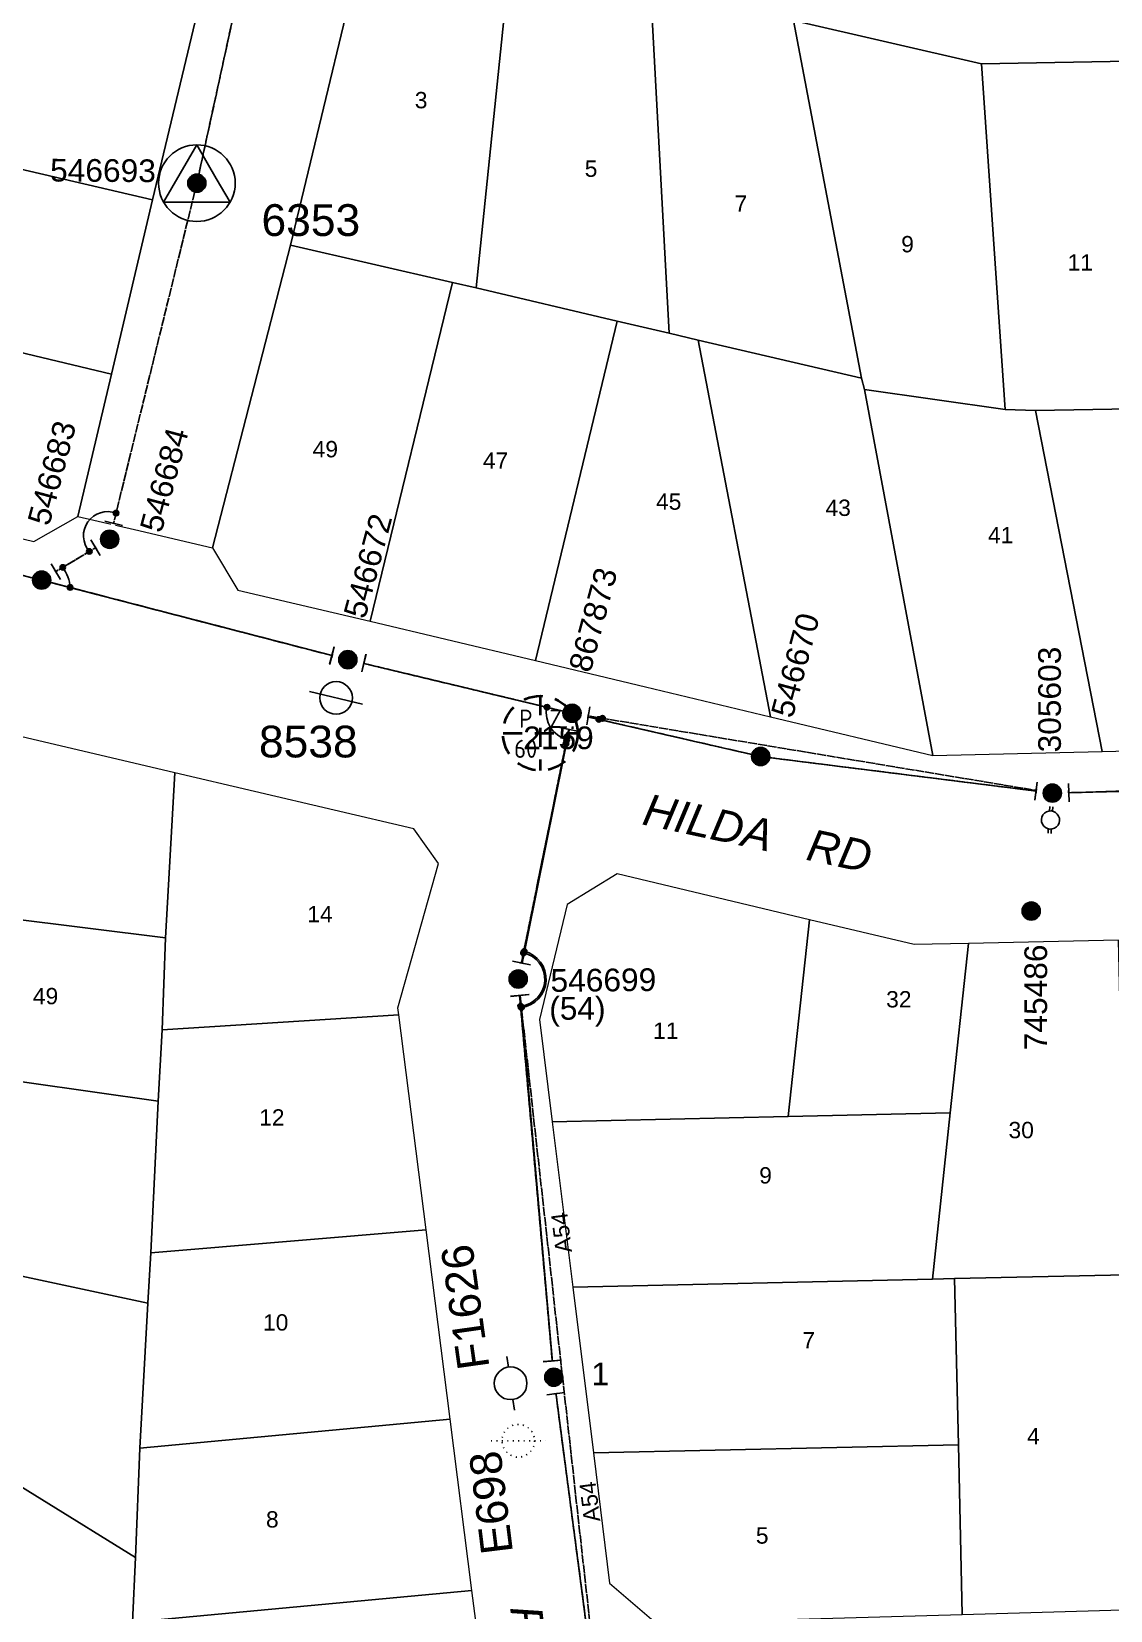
# Model space of a CAD drawing. Header units: metres. Extents: x 311460 to 313373, y 6261260 to 6263889.
# Drawn here: x 312372.5 to 312491.3, y 6262527.4 to 6262701.3 of the extents above; entities that cross this region are included whole.
import ezdxf
from ezdxf.enums import TextEntityAlignment as Align

# ---------------------------------------------------------------- set-up
doc = ezdxf.new("R2010")
doc.units = ezdxf.units.M
for name, pattern in [('Cable Exist OH', [1, 1, 0]), ('Dash', [5, 3, -2]), ('DOTX2', [0.5, 0, -0.5])]:
    doc.linetypes.add(name, pattern=pattern)
doc.layers.get('0').update_dxf_attribs({"color": 6})
doc.layers.add('Cadastre Land Parcels_SP_EXT', color=9, linetype='Continuous', lineweight=5)
doc.layers.add('Cadastre Roads_SP_EXT', color=9, linetype='Continuous', lineweight=5)
for name, color, linetype in [('Equip_LV_EXT', 7, 'Continuous'), ('Equip_SL_EXT', 7, 'Continuous'), ('Equip_SP_HV_EXT', 7, 'Continuous'), ('Equip_SP_HV_NEW', 2, 'Continuous'), ('Mains_HV_EXT', 7, 'Continuous'), ('Mains_LV_EXT', 7, 'Continuous'), ('Mains_LV_NEW', 2, 'Continuous'), ('Mains_SL_EXT', 7, 'Continuous'), ('Mains_TR_EXT', 7, 'Continuous'), ('Notes', 7, 'Continuous'), ('Notes_HV_MISC', 7, 'Continuous'), ('Notes_LV_MISC', 7, 'Continuous'), ('Notes_SP_MISC', 7, 'Continuous'), ('Notes_TR_MISC', 7, 'Continuous'), ('OH_Details_SP_MISC', 7, 'Continuous'), ('Sub_SP_TR_HV_LV_EXT', 7, 'Continuous'), ('SupportsOH_SP_HV_LV_SL_EXT', 7, 'Continuous'), ('SupportsOH_SP_TR_HV_LV_SL_EXT', 7, 'Continuous')]:
    doc.layers.add(name, color=color, linetype=linetype)
doc.layers.get('0').freeze()
doc.styles.add('HVSW_LABEL', font='arial.ttf')
doc.styles.add('IESYMBOL1', font='isocp.shx')
doc.styles.add('POLE_LABEL', font='arial.ttf')
doc.styles.add('SLCP_LABEL', font='arial.ttf', dxfattribs={"height": 3.5})
doc.styles.get("Standard").update_dxf_attribs({"font": 'arial.ttf'})

# ---------------------------------------------------------------- blocks, each defined once
blk = doc.blocks.new('SUB_POLE_EXT')
blk.add_wipeout([(0, 4.22), (0.42, 4.2), (0.83, 4.14), (1.21, 4.05), (1.62, 3.9), (1.99, 3.72), (2.35, 3.51), (2.68, 3.26), (2.99, 2.99), (3.28, 2.66), (3.52, 2.34), (3.76, 1.92), (3.9, 1.62), (4.04, 1.23), (4.18, 0.63), (4.22, 0), (4.18, -0.61), (4.06, -1.15), (3.9, -1.62), (3.58, -2.24), (3.22, -2.73), (2.97, -3.01), (2.68, -3.26), (2.36, -3.5), (2, -3.72), (1.64, -3.89), (1.25, -4.03), (0.82, -4.14), (0.42, -4.2), (0, -4.22), (-0.41, -4.2), (-0.8, -4.15), (-1.21, -4.05), (-1.62, -3.9), (-1.99, -3.73), (-2.35, -3.51), (-2.68, -3.26), (-2.96, -3.02), (-3.23, -2.72), (-3.51, -2.35), (-3.71, -2.01), (-3.91, -1.6), (-4.05, -1.21), (-4.16, -0.76), (-4.22, -0.14), (-4.21, 0.39), (-4.14, 0.83), (-4.03, 1.27), (-3.9, 1.63), (-3.71, 2.02), (-3.5, 2.37), (-3.28, 2.67), (-2.99, 2.99), (-2.68, 3.27), (-2.33, 3.52), (-1.98, 3.73), (-1.63, 3.9), (-1.2, 4.05), (-0.78, 4.15), (-0.4, 4.21)])
blk.add_line((2.16, 0.48), (2.16, 0.48, 0))
blk.add_lwpolyline([(-4.22, 0, 1), (4.22, 0, 1)], format="xyb", close=True)
blk.add_lwpolyline([(2.14, 0.52), (0, 4.22), (-3.66, -2.11), (3.66, -2.11)], close=True)
for tag, height, flags, p in [('ASSET_NUM', 3.5, 8, (2, 2)), ('STREET_CODE', 0.2, 9, (1.5, 0)), ('CONSTRUCTED_VOLTAGE', 0.2, 9, (1.5, -0.2)), ('OPERATING_VOLTAGE', 0.2, 9, (1.5, -0.6)), ('OPERATED_BY', 0.2, 9, (1.5, -0.8)), ('ORIENTATION', 0.2, 9, (1.5, -1.2)), ('OWNED_BY', 0.2, 9, (1.5, -1.4)), ('SECONDARY_VOLTAGE', 0.2, 9, (1.5, -1.6)), ('STATE', 0.2, 9, (1.5, -1.8)), ('NO_PHASES', 0.2, 9, (1.5, -0.4)), ('MAINTAINED_BY', 0.2, 9, (1.5, -1)), ('SUBSTATION_TYPE', 0.2, 9, (1.5, -2)), ('STREETNAME', 0.2, 9, (1.5, -2.8)), ('SUBURB', 0.2, 9, (1.5, -3)), ('Z', 0.2, 1, (1.5, -3.4)), ('USAGE', 0.2, 9, (1.5, -2.2)), ('LEGEND', 0.2, 9, (1.5, -2.4)), ('LOCATION', 0.2, 9, (1.5, -2.6)), ('NOTES', 0.2, 9, (1.5, -3.2))]:
    blk.add_attdef(tag, text='', height=height, dxfattribs=dict(flags=flags)).set_placement(p, align=Align.MIDDLE_LEFT)
blk = doc.blocks.new('*U140')
for p, q in [((2, 0), (1.5, 0.04)), ((1.97, -0.33), (1.47, -0.29)), ((3.93, -0.5), (4.42, -0.54)), ((3.96, -0.17), (4.45, -0.21))]:
    blk.add_line(p, q)
blk.add_lwpolyline([(1.97, -0.17, 1), (3.96, -0.33, 1)], format="xyb", close=True)
at = {"flags": 9}
for tag, p in [('ACTUAL_STATUS', (0, 0)), ('CONSTRUCTED_VOLTAGE', (0, -0.2)), ('OPERATING_VOLTAGE', (0, -0.6)), ('ORIENTATION', (0, -0.8)), ('OWNED_BY', (0, -1)), ('STATE', (0, -1.2)), ('SWITCH_TYPE', (0, -1.4)), ('NO_PHASES', (0, -0.4)), ('USAGE', (0, -1.6)), ('LEGEND', (0, -1.8)), ('NOTES', (0, -2))]:
    blk.add_attdef(tag, text='', height=0.2, dxfattribs=at).set_placement(p, align=Align.MIDDLE_LEFT)
at = {"flags": 1}
blk.add_attdef('Z', (0, 0), '', height=0.2, dxfattribs=at)
blk = doc.blocks.new('POLE_EXT')
blk.add_hatch(color=256).paths.add_polyline_path([(-1, 0, 1), (1, 0, 1)])
blk.add_lwpolyline([(-1, 0, 1), (1, 0, 1)], format="xyb", close=True)
for tag, height, flags, p in [('pNumber', 2.5, 8, (-17.84, 2.07)), ('OWNED_BY', 0.2, 9, (1.35, -0.4)), ('SPECIAL_USE', 0.2, 9, (1.35, -0.8)), ('STATE', 0.2, 9, (1.35, -1)), ('cLV', 0.2, 9, (1.35, -1.4)), ('hDepth', 0.2, 9, (1.35, -1.6)), ('hDia', 0.2, 9, (1.35, -1.8)), ('PARENT', 0.2, 9, (1.35, -0.6)), ('USAGE', 0.2, 9, (1.35, -1.2)), ('cHV', 0.2, 9, (1.35, -2)), ('cLinedev', 0.2, 9, (1.35, -3.4)), ('LBRACKET', 0.2, 9, (1.35, -2.2)), ('LExisting', 0.2, 9, (1.35, -2.4)), ('LANTNUMBER', 0.2, 9, (1.35, -2.6)), ('LOther', 0.2, 9, (1.35, -2.8)), ('LRemove', 0.2, 9, (1.35, -3)), ('LEGEND', 0.2, 9, (1.35, -3.2)), ('pExisting', 0.2, 9, (1.35, -3.8)), ('pFooting', 0.2, 9, (1.35, -4.4)), ('pNew', 0.2, 9, (1.35, -4.6)), ('pRelocate', 0.2, 9, (1.35, -5)), ('pRemove', 0.2, 9, (1.35, -5.2)), ('LOCATION', 0.2, 9, (1.35, -3.6)), ('PFNUMBER', 0.2, 9, (1.35, -4)), ('NEWPFNUMBER', 0.2, 9, (1.35, -4.2)), ('pReplace', 0.2, 9, (1.35, -5.4)), ('pStay', 0.2, 9, (1.35, -5.6)), ('pType', 0.2, 9, (1.35, -5.8)), ('cspan', 0.2, 9, (1.35, -6)), ('STREETNAME', 0.2, 9, (1.35, -6.2)), ('SUBURB', 0.2, 9, (1.35, -6.4)), ('OPERATED_BY', 0.2, 9, (1.36, -7.01)), ('NOTES', 0.2, 9, (1.35, -6.6)), ('MAINTAINED_BY', 0.2, 9, (1.36, -6.81))]:
    blk.add_attdef(tag, text='', height=height, dxfattribs=dict(flags=flags)).set_placement(p, align=Align.MIDDLE_LEFT)
at = {"style": 'POLE_LABEL'}
for tag, height, flags, p in [('ASSET_NUM', 2.5, 8, (2, 2)), ('STRUCTURE_PLANT_NUMBER', 0.2, 9, (1.35, 0.03)), ('STREET_CODE', 0.2, 9, (1.35, -0.2))]:
    blk.add_attdef(tag, text='', height=height, dxfattribs=dict(at, flags=flags)).set_placement(p, align=Align.MIDDLE_LEFT)
at = {"flags": 1}
blk.add_attdef('Z', (1.35, -7.33), '', height=0.2, dxfattribs=at)
blk = doc.blocks.new('*U158')
blk.add_line((-2.72, 4.4), (3.28, 4.4))
blk.add_circle((0.28, 4.4), 1.8)
at = {"style": 'HVSW_LABEL'}
for tag, height, flags, p in [('ASSET_NUM', 3.5, 8, (2, 2)), ('STREET_CODE', 0.2, 9, (0, -0.2))]:
    blk.add_attdef(tag, text='', height=height, dxfattribs=dict(at, flags=flags)).set_placement(p, align=Align.MIDDLE_LEFT)
at = {"flags": 1}
blk.add_attdef('Z', (0, 0), '', height=0.2, dxfattribs=at)
at = {"flags": 9}
for tag, p in [('ACTUAL_STATUS', (0, -0.4)), ('CONSTRUCTED_VOLTAGE', (0, -0.6)), ('OPERATING_VOLTAGE', (0, -1)), ('ORIENTATION', (0, -1.2)), ('OWNED_BY', (0, -1.4)), ('STATE', (0, -1.6)), ('SWITCH_TYPE', (0, -1.8)), ('NO_PHASES', (0, -0.8)), ('STREETNAME', (0, -2.6)), ('SUBURB', (0, -2.8)), ('USAGE', (0, -2)), ('LEGEND', (0, -2.2)), ('LOCATION', (0, -2.4)), ('NOTES', (0, -3))]:
    blk.add_attdef(tag, text='', height=0.2, dxfattribs=at).set_placement(p, align=Align.MIDDLE_LEFT)
blk = doc.blocks.new('SLCP_ZELL_EXT')
blk.add_wipeout([(-0.24, 7.5), (-0.71, 7.47), (-1.17, 7.41), (-1.64, 7.32), (-2.09, 7.21), (-2.54, 7.06), (-2.98, 6.89), (-3.41, 6.69), (-3.82, 6.46), (-4.22, 6.21), (-4.6, 5.93), (-4.96, 5.63), (-5.31, 5.31), (-5.63, 4.96), (-5.93, 4.6), (-6.21, 4.22), (-6.46, 3.82), (-6.69, 3.41), (-6.89, 2.98), (-7.06, 2.54), (-7.21, 2.09), (-7.32, 1.64), (-7.41, 1.17), (-7.47, 0.71), (-7.5, 0.24), (-7.5, -0.24), (-7.47, -0.71), (-7.41, -1.17), (-7.32, -1.64), (-7.21, -2.09), (-7.06, -2.54), (-6.89, -2.98), (-6.69, -3.41), (-6.46, -3.82), (-6.21, -4.22), (-5.93, -4.6), (-5.63, -4.96), (-5.31, -5.31), (-4.96, -5.63), (-4.6, -5.93), (-4.22, -6.21), (-3.82, -6.46), (-3.41, -6.69), (-2.98, -6.89), (-2.54, -7.06), (-2.09, -7.21), (-1.64, -7.32), (-1.17, -7.41), (-0.71, -7.47), (-0.24, -7.5), (0.24, -7.5), (0.71, -7.47), (1.17, -7.41), (1.64, -7.32), (2.09, -7.21), (2.54, -7.06), (2.98, -6.89), (3.41, -6.69), (3.82, -6.46), (4.22, -6.21), (4.6, -5.93), (4.96, -5.63), (5.31, -5.31), (5.63, -4.96), (5.93, -4.6), (6.21, -4.22), (6.46, -3.82), (6.69, -3.41), (6.89, -2.98), (7.06, -2.54), (7.21, -2.09), (7.32, -1.64), (7.41, -1.17), (7.47, -0.71), (7.5, -0.24), (7.5, 0.24), (7.47, 0.71), (7.41, 1.17), (7.32, 1.64), (7.21, 2.09), (7.06, 2.54), (6.89, 2.98), (6.69, 3.41), (6.46, 3.82), (6.21, 4.22), (5.93, 4.6), (5.63, 4.96), (5.31, 5.31), (4.96, 5.63), (4.6, 5.93), (4.22, 6.21), (3.82, 6.46), (3.41, 6.69), (2.98, 6.89), (2.54, 7.06), (2.09, 7.21), (1.64, 7.32), (1.17, 7.41), (0.71, 7.47), (0.24, 7.5)])
at = {"linetype": 'Dash', "lineweight": 40, "ltscale": 0.7}
for p, q in [((0, 4.11), (0, -4.11)), ((-4.11, 0), (4.11, 0))]:
    blk.add_line(p, q, dxfattribs=at)
blk.add_circle((0, 0), 4.11, dxfattribs=at)
at = {"lineweight": 40, "style": 'IESYMBOL1'}
for s, p in [('P', (-1.6, 0)), ('Z', (1.7, 0)), ('60', (-1.61, -3.31))]:
    blk.add_text(s, height=2, dxfattribs=at).set_placement(p, align=Align.BOTTOM_CENTER)
at = {"style": 'SLCP_LABEL'}
for tag, height, flags, p in [('ASSET_NUM', 2.5, 8, (2, 2)), ('STREET_CODE', 0.2, 9, (0, -0.2))]:
    blk.add_attdef(tag, text='', height=height, dxfattribs=dict(at, flags=flags)).set_placement(p, align=Align.MIDDLE_LEFT)
at = {"flags": 1}
blk.add_attdef('Z', (0, 0), '', height=0.2, dxfattribs=at)
at = {"flags": 9}
for tag, p in [('CONSTRUCTED_VOLTAGE', (0, -0.4)), ('CONTROL_TYPE', (0, -0.6)), ('OPERATING_VOLTAGE', (0, -1)), ('ORIENTATION', (0, -1.2)), ('OWNED_BY', (0, -1.4)), ('NO_PHASES', (0, -0.8)), ('USAGE', (0, -1.6)), ('LOCATION', (0, -1.8)), ('STATE', (0, -2)), ('NOTES', (0, -2.2))]:
    blk.add_attdef(tag, text='', height=0.2, dxfattribs=at).set_placement(p, align=Align.MIDDLE_LEFT)
blk = doc.blocks.new('End Shackle_NEW')
at = {"flags": 9}
for tag, p in [('OWNED_BY', (0, -1)), ('STATE', (0, -1.2)), ('USAGE', (0, -1.4)), ('NOTES', (0, -1.6)), ('MAINTAINED_BY', (0, -1.81)), ('OPERATED_BY', (0, -2.01))]:
    blk.add_attdef(tag, text='', height=0.2, dxfattribs=at).set_placement(p, align=Align.MIDDLE_LEFT)
blk.add_wipeout([(-0.25, 0), (-0.25, 1.81), (0.25, 1.82), (0.25, 0)])
blk.add_line((1, 1.81), (-1, 1.81))
at = {"flags": 1}
blk.add_attdef('Z', (0, 0), '', height=0.2, dxfattribs=at)
at = {"flags": 9}
for tag, p in [('CONNECTOR_TYPE', (0, 0)), ('CONSTRUCTED_VOLTAGE', (0, -0.2)), ('OPERATING_VOLTAGE', (0, -0.6)), ('ORIENTATION', (0, -0.8)), ('NO_PHASES', (0, -0.4))]:
    blk.add_attdef(tag, text='', height=0.2, dxfattribs=at).set_placement(p, align=Align.MIDDLE_LEFT)
blk = doc.blocks.new('*U154')
for p, q in [((-3, 4.8), (-1.8, 4.8)), ((1.8, 4.8), (3, 4.8))]:
    blk.add_line(p, q)
blk.add_circle((0, 4.8), 1.8)
for tag, height, flags, p in [('ASSET_NUM', 3.5, 8, (2, 2)), ('STREET_CODE', 0.2, 9, (1.5, 0)), ('ACTUAL_STATUS', 0.2, 9, (1.5, -0.2)), ('CONSTRUCTED_VOLTAGE', 0.2, 9, (1.5, -0.4)), ('OPERATING_VOLTAGE', 0.2, 9, (1.5, -0.8)), ('ORIENTATION', 0.2, 9, (1.5, -1)), ('OWNED_BY', 0.2, 9, (1.5, -1.2)), ('STATE', 0.2, 9, (1.5, -1.4)), ('SWITCH_TYPE', 0.2, 9, (1.5, -1.6)), ('NO_PHASES', 0.2, 9, (1.5, -0.6)), ('USAGE', 0.2, 9, (1.5, -1.8)), ('SUBURB', 0.2, 9, (1.5, -2.2)), ('STREETNAME', 0.2, 9, (1.5, -2.4)), ('OPERATED_BY', 0.2, 9, (1.5, -3.2)), ('LEGEND', 0.2, 9, (1.5, -2)), ('LOCATION', 0.2, 9, (1.5, -2.6)), ('NOTES', 0.2, 9, (1.5, -2.8)), ('MAINTAINED_BY', 0.2, 9, (1.5, -3)), ('LABEL_ALIGNMENT', 0.2, 9, (1.5, -3.4)), ('Z', 0.2, 1, (1.5, -3.6))]:
    blk.add_attdef(tag, text='', height=height, dxfattribs=dict(flags=flags)).set_placement(p, align=Align.MIDDLE_LEFT)
blk = doc.blocks.new('BOND POINT')
blk.add_hatch(color=256).paths.add_polyline_path([(-1, 0, 1), (1, 0, 1)])
blk.add_lwpolyline([(-1, 0, 1), (1, 0, 1)], format="xyb", close=True)

msp = doc.modelspace()

# ---------------------------------------------------------------- linework, layer by layer
at = {"layer": 'Cadastre Land Parcels_SP_EXT', "linetype": 'Continuous'}
for points in [[(312440.68, 6262706.24), (312425.27, 6262709.83), (312421.48, 6262673.08), (312437.02, 6262669.43), (312442.75, 6262668.1), (312440.68, 6262706.24)], [(312456.45, 6262702.56), (312440.68, 6262706.24), (312442.75, 6262668.1), (312445.92, 6262667.34), (312463.94, 6262663.16), (312456.45, 6262702.56)], [(312477.14, 6262697.77), (312456.45, 6262702.56), (312463.94, 6262663.16), (312464.24, 6262661.89), (312479.75, 6262659.69), (312477.14, 6262697.77)], [(312495.35, 6262698.11), (312477.14, 6262697.77), (312479.75, 6262659.69), (312483.09, 6262659.59), (312497.83, 6262659.82), (312495.35, 6262698.11)], [(312418.86, 6262673.68), (312401.03, 6262677.8), (312392.45, 6262644.46), (312395.23, 6262639.79), (312409.79, 6262636.37), (312418.86, 6262673.68)], [(312428, 6262632.02), (312437.02, 6262669.43), (312421.48, 6262673.08), (312418.86, 6262673.68), (312409.79, 6262636.37), (312418.14, 6262634.38), (312428, 6262632.02)], [(312372.75, 6262645.13), (312377.62, 6262647.91), (312381.33, 6262663.6), (312347.06, 6262671.78), (312342.43, 6262652.43), (312362.35, 6262647.63), (312372.75, 6262645.13)], [(312453.92, 6262625.83), (312445.92, 6262667.34), (312442.75, 6262668.1), (312437.02, 6262669.43), (312428, 6262632.02), (312440.12, 6262629.13), (312453.92, 6262625.83)], [(312463.94, 6262663.16), (312445.92, 6262667.34), (312453.92, 6262625.83), (312471.79, 6262621.57), (312464.24, 6262661.89), (312463.94, 6262663.16)], [(312479.75, 6262659.69), (312464.24, 6262661.89), (312471.79, 6262621.57), (312490.44, 6262622.01), (312483.09, 6262659.59), (312479.75, 6262659.69)], [(312497.83, 6262659.82), (312483.09, 6262659.59), (312490.44, 6262622.01), (312511.74, 6262622.5), (312504.34, 6262659.9), (312497.83, 6262659.82)], [(312371.28, 6262623.66), (312358.86, 6262626.58), (312354.69, 6262623.8), (312352.41, 6262605.81), (312387.26, 6262601.47), (312388.28, 6262619.66), (312371.28, 6262623.66)], [(312414.62, 6262613.47), (312388.28, 6262619.66), (312387.26, 6262601.47), (312386.88, 6262591.34), (312412.95, 6262593), (312412.85, 6262593.77), (312417.32, 6262609.66), (312414.62, 6262613.47)], [(312458.21, 6262603.47), (312437.02, 6262608.54), (312431.49, 6262605.15), (312428.47, 6262592.47), (312429.86, 6262581.21), (312455.85, 6262581.79), (312458.21, 6262603.47)], [(312387.26, 6262601.47), (312352.41, 6262605.81), (312350.24, 6262588.63), (312386.44, 6262583.49), (312386.88, 6262591.34), (312387.26, 6262601.47)], [(312475.73, 6262600.85), (312469.73, 6262600.72), (312458.21, 6262603.47), (312455.85, 6262581.79), (312473.71, 6262582.19), (312475.73, 6262600.85)], [(312493.08, 6262564.33), (312492.25, 6262601.2), (312475.73, 6262600.85), (312473.71, 6262582.19), (312471.76, 6262563.86), (312474.18, 6262563.92), (312493.08, 6262564.33)], [(312415.97, 6262569.3), (312412.95, 6262593), (312386.88, 6262591.34), (312386.44, 6262583.49), (312385.66, 6262566.76), (312415.97, 6262569.3)], [(312386.44, 6262583.49), (312350.24, 6262588.63), (312348.68, 6262576.14), (312348.55, 6262575.1), (312348.49, 6262574.06), (312348.51, 6262573.02), (312348.6, 6262571.97), (312348.76, 6262570.94), (312349, 6262569.93), (312349.3, 6262568.93), (312385.3, 6262561.22), (312385.66, 6262566.76), (312386.44, 6262583.49)], [(312471.76, 6262563.86), (312473.71, 6262582.19), (312455.85, 6262581.79), (312429.86, 6262581.21), (312432.12, 6262562.96), (312471.76, 6262563.86)], [(312385.3, 6262561.22), (312349.3, 6262568.93), (312349.72, 6262567.87), (312350.21, 6262566.85), (312350.78, 6262565.87), (312351.42, 6262564.94), (312351.96, 6262563.99), (312352.43, 6262563), (312352.83, 6262561.98), (312353.16, 6262560.94), (312353.4, 6262559.87), (312353.57, 6262558.79), (312353.66, 6262557.7), (312353.68, 6262556.61), (312353.61, 6262555.51), (312353.46, 6262554.43), (312353.24, 6262553.36), (312352.97, 6262552.35), (312383.96, 6262533.2), (312384.44, 6262545.24), (312385.3, 6262561.22)], [(312418.62, 6262548.42), (312415.97, 6262569.3), (312385.66, 6262566.76), (312385.3, 6262561.22), (312384.44, 6262545.24), (312418.62, 6262548.42)], [(312474.18, 6262563.92), (312471.76, 6262563.86), (312432.12, 6262562.96), (312434.39, 6262544.72), (312474.6, 6262545.62), (312474.18, 6262563.92)], [(312493.92, 6262527.46), (312493.08, 6262564.33), (312474.18, 6262563.92), (312474.6, 6262545.62), (312475.02, 6262526.92), (312493.92, 6262527.46)], [(312383.61, 6262526.07), (312383.96, 6262533.2), (312352.97, 6262552.35), (312352.58, 6262551.31), (312352.15, 6262550.35), (312351.65, 6262549.41), (312351.09, 6262548.52), (312350.47, 6262547.66), (312349.79, 6262546.85), (312349.05, 6262546.09), (312348.27, 6262545.38), (312347.43, 6262544.73), (312346.55, 6262544.14), (312345.64, 6262543.62), (312344.69, 6262543.15), (312382.63, 6262505.95), (312383.61, 6262526.07)], [(312421.01, 6262529.55), (312418.62, 6262548.42), (312384.44, 6262545.24), (312383.96, 6262533.2), (312383.61, 6262526.07), (312421.01, 6262529.55)], [(312474.6, 6262545.62), (312434.39, 6262544.72), (312436.17, 6262530.36), (312441.3, 6262525.95), (312475.02, 6262526.92), (312474.6, 6262545.62)], [(312382.63, 6262505.95), (312423.23, 6262512.4), (312421.01, 6262529.55), (312383.61, 6262526.07), (312382.63, 6262505.95)]]:
    msp.add_lwpolyline(points, close=True, dxfattribs=at)
at = {"layer": 'Cadastre Roads_SP_EXT', "linetype": 'Continuous'}
msp.add_lwpolyline([(312456.45, 6262702.56), (312477.14, 6262697.77), (312495.35, 6262698.11), (312513.95, 6262698.48), (312524.67, 6262698.68), (312523.95, 6262706.32)], dxfattribs=at)
at = {"layer": 'Mains_HV_EXT', "linetype": 'Cable Exist OH'}
msp.add_lwpolyline([(312373.62, 6262640.89), (312308.56, 6262656.57)], dxfattribs=at)
at = {"layer": 'Mains_HV_EXT', "color": 7, "linetype": 'Cable Exist OH'}
for points in [[(312407.35, 6262632.12), (312373.62, 6262640.89)], [(312436.37, 6262504.81), (312430.03, 6262553.05)]]:
    msp.add_lwpolyline(points, dxfattribs=at)
at = {"layer": 'Mains_LV_EXT', "color": 7, "linetype": 'Cable Exist OH'}
for points in [[(312373.62, 6262640.89), (312346.03, 6262647.52)], [(312381.11, 6262645.39), (312373.62, 6262640.89)], [(312373.62, 6262640.89), (312407.35, 6262632.12)], [(312452.82, 6262621.45), (312484.95, 6262617.42)], [(312484.95, 6262617.42), (312526.61, 6262618.44)], [(312426.11, 6262596.93), (312430.03, 6262553.05)], [(312430.03, 6262553.05), (312436.37, 6262504.81)]]:
    msp.add_lwpolyline(points, dxfattribs=at)
at = {"layer": 'Mains_LV_EXT', "linetype": 'Continuous'}
for points in [[(312378.87, 6262644.05, -0.775645), (312381.82, 6262648.27)], [(312375.95, 6262642.29, -0.135991), (312376.76, 6262640.08)], [(312431.53, 6262623.66, 0.684597), (312434.99, 6262625.54)], [(312426.69, 6262599.8, -0.857658), (312426.38, 6262593.96)]]:
    msp.add_lwpolyline(points, format="xyb", dxfattribs=at)
at = {"layer": 'Mains_SL_EXT', "linetype": 'Cable Exist OH'}
for points in [[(312308.56, 6262656.57), (312341.49, 6262648.64), (312373.62, 6262640.89)], [(312373.62, 6262640.89), (312381.11, 6262645.39)], [(312484.95, 6262617.42), (312526.61, 6262618.44), (312554.54, 6262619.38)], [(312426.11, 6262596.93), (312430.03, 6262553.05), (312436.37, 6262504.81)]]:
    msp.add_lwpolyline(points, dxfattribs=at)
at = {"layer": 'Mains_TR_EXT', "linetype": 'Continuous'}
for points in [[(312431.39, 6262622.88, 0.553874), (312435.45, 6262625.64)], [(312426.44, 6262593.77, 0.827475), (312426.78, 6262599.99)]]:
    msp.add_lwpolyline(points, format="xyb", dxfattribs=at)
at = {"layer": 'Mains_TR_EXT', "color": 7, "linetype": 'Cable Exist OH'}
msp.add_lwpolyline([(312426.11, 6262596.93), (312436.37, 6262504.81), (312443.17, 6262446.62)], dxfattribs=at)
at = {"layer": 'Notes_SP_MISC', "linetype": 'DOTX2', "flags": 128}
msp.add_lwpolyline([(312423.12, 6262546.05), (312429.12, 6262546.05)], dxfattribs=at)
at = {"layer": 'Notes_SP_MISC', "linetype": 'DOTX2'}
msp.add_circle((312426.12, 6262546.05), 1.8, dxfattribs=at)

# ---------------------------------------------------------------- block references
at = {"layer": 'Equip_LV_EXT', "rotation": 270.8303154935074}
msp.add_blockref('*U140', (312484.95, 6262617.42), dxfattribs=at)
at = {"layer": 'Equip_SP_HV_EXT'}
ref = msp.add_blockref('*U158', (312407.35, 6262632.12), dxfattribs=dict(at, rotation=166.5541515776125))
ref.add_attrib('ASSET_NUM', '8538', dxfattribs={"layer": '0', "height": 3.5, "style": 'HVSW_LABEL'}).set_placement((312397.55, 6262623.1), align=Align.MIDDLE_LEFT)
at = {"layer": 'Equip_SP_HV_NEW', "linetype": 'Continuous'}
ref = msp.add_blockref('*U154', (312430.03, 6262553.05), dxfattribs=dict(at, rotation=98.00377105719981))
ref.add_attrib('ASSET_NUM', 'F1626', dxfattribs={"layer": '0', "height": 3.5, "rotation": 98.0038}).set_placement((312421.23, 6262553.91), align=Align.MIDDLE_LEFT)
at = {"layer": 'Notes_TR_MISC', "color": 7, "linetype": 'Continuous', "xscale": 0.3, "yscale": 0.3, "zscale": 0.3}
for p in [(312426.78, 6262599.99), (312426.46, 6262593.77)]:
    msp.add_blockref('BOND POINT', p, dxfattribs=at).dxf.unprotected_set("ltscale", 0)
at = {"layer": 'Sub_SP_TR_HV_LV_EXT'}
ref = msp.add_blockref('SUB_POLE_EXT', (312390.72, 6262684.63), dxfattribs=at)
ref.add_attrib('ASSET_NUM', '6353', dxfattribs={"layer": '0', "height": 3.5}).set_placement((312408.71, 6262677.76), align=Align.BOTTOM_RIGHT)
at = {"layer": 'SupportsOH_SP_TR_HV_LV_SL_EXT'}
ref = msp.add_blockref('POLE_EXT', (312452.82, 6262621.45), dxfattribs=dict(at, rotation=0.04771901541913335))
ref.add_attrib('ASSET_NUM', '546670', dxfattribs={"layer": '0', "height": 2.5, "rotation": 75, "style": 'POLE_LABEL'}).set_placement((312458.56, 6262631), align=Align.BOTTOM_CENTER)
ref = msp.add_blockref('POLE_EXT', (312482.62, 6262604.42), dxfattribs=at)
ref.add_attrib('ASSET_NUM', '745486', dxfattribs={"layer": '0', "height": 2.5, "rotation": 90, "style": 'POLE_LABEL'}).set_placement((312481.87, 6262594.91), align=Align.TOP_CENTER)

# ---------------------------------------------------------------- texts
at = {"layer": 'Cadastre Land Parcels_SP_EXT'}
for s, p in [('3', (312414.72, 6262692.88)), ('5', (312433.44, 6262685.33)), ('7', (312449.95, 6262681.48)), ('9', (312468.3, 6262677.01)), ('11', (312486.63, 6262675)), ('49', (312403.47, 6262654.42)), ('47', (312422.22, 6262653.16)), ('45', (312441.29, 6262648.64)), ('43', (312459.96, 6262647.96)), ('41', (312477.86, 6262644.95)), ('14', (312402.88, 6262603.19)), ('49', (312372.65, 6262594.15)), ('32', (312466.64, 6262593.8)), ('11', (312440.97, 6262590.34)), ('12', (312397.58, 6262580.78)), ('30', (312480.12, 6262579.39)), ('9', (312452.66, 6262574.4)), ('10', (312398, 6262558.19)), ('7', (312457.41, 6262556.22)), ('4', (312482.16, 6262545.65)), ('8', (312398.33, 6262536.49)), ('5', (312452.29, 6262534.71))]:
    msp.add_text(s, height=1.8, dxfattribs=at).set_placement(p)
at = {"layer": 'Notes', "color": 2, "char_height": 3.5, "attachment_point": 1}
for s, insert, rotation in [('{\\fArial|b0|i1|c0|p34;HILDA   RD}', (312440.39, 6262617.41), 347.8283), ('{\\fArial|b0|i1|c0|p34;FLINDERS   AVE}', (312428.69, 6262528.08), 276.8283)]:
    msp.add_mtext_dynamic_manual_height_columns(s, width=48.1221, gutter_width=4, heights=[0], dxfattribs=dict(at, insert=insert, rotation=rotation))
at = {"layer": 'Notes', "linetype": 'Continuous', "insert": (312429.53, 6262594.95), "char_height": 2.5, "attachment_point": 1}
msp.add_mtext_dynamic_manual_height_columns('(54)', width=5.5753, gutter_width=4, heights=[0], dxfattribs=at)
at = {"layer": 'Notes_HV_MISC'}
for p in [(312432.04, 6262566.87), (312435.16, 6262537.21)]:
    msp.add_text('A54', height=1.8, rotation=97, dxfattribs=at).set_placement(p)
at = {"layer": 'Notes_SP_MISC', "color": 2, "linetype": 'Continuous', "insert": (312422.07, 6262533.34), "char_height": 3.5, "attachment_point": 1, "rotation": 97}
msp.add_mtext_dynamic_manual_height_columns('E698', width=12.2096, gutter_width=4, heights=[0], dxfattribs=at)

# ---------------------------------------------------------------- next in the draw order: linework, layer by layer
at = {"layer": 'Cadastre Land Parcels_SP_EXT', "linetype": 'Continuous'}
for points in [[(312425.27, 6262709.83), (312412.85, 6262712.73), (312408.82, 6262710.14), (312401.03, 6262677.8), (312418.86, 6262673.68), (312421.48, 6262673.08), (312425.27, 6262709.83)], [(312390.52, 6262702.43), (312356.16, 6262710.06), (312351.61, 6262690.76), (312385.84, 6262682.81), (312390.52, 6262702.43)], [(312385.84, 6262682.81), (312351.61, 6262690.76), (312347.06, 6262671.78), (312381.33, 6262663.6), (312385.84, 6262682.81)]]:
    msp.add_lwpolyline(points, close=True, dxfattribs=at)
at = {"layer": 'Cadastre Roads_SP_EXT', "linetype": 'Continuous'}
msp.add_lwpolyline([(312390.52, 6262702.43), (312385.84, 6262682.81), (312381.33, 6262663.6), (312377.62, 6262647.91), (312383.84, 6262646.47), (312392.45, 6262644.46), (312401.03, 6262677.8), (312408.82, 6262710.14)], dxfattribs=at)
at = {"layer": 'Mains_HV_EXT', "linetype": 'Cable Exist OH'}
msp.add_lwpolyline([(312373.62, 6262640.89), (312381.11, 6262645.39), (312390.72, 6262684.63)], dxfattribs=at)
at = {"layer": 'Mains_LV_EXT', "linetype": 'Cable Exist OH'}
msp.add_lwpolyline([(312395.91, 6262708.46), (312390.72, 6262684.63)], dxfattribs=at)
at = {"layer": 'Mains_LV_EXT', "color": 7, "linetype": 'Cable Exist OH'}
msp.add_lwpolyline([(312381.11, 6262645.39), (312390.72, 6262684.63)], dxfattribs=at)
at = {"layer": 'Mains_SL_EXT', "linetype": 'Cable Exist OH'}
msp.add_lwpolyline([(312381.11, 6262645.39), (312390.72, 6262684.63), (312395.91, 6262708.46)], dxfattribs=at)

# ---------------------------------------------------------------- next in the draw order: block references
at = {"layer": 'Equip_SL_EXT'}
ref = msp.add_blockref('SLCP_ZELL_EXT', (312428.55, 6262624.01), dxfattribs=at)
ref.add_attrib('ASSET_NUM', '2159', dxfattribs={"layer": '0', "height": 2.5, "style": 'SLCP_LABEL'}).set_placement((312430.55, 6262624.76), align=Align.TOP_CENTER)
at = {"layer": 'SupportsOH_SP_TR_HV_LV_SL_EXT'}
ref = msp.add_blockref('POLE_EXT', (312390.72, 6262684.63), dxfattribs=at)
ref.add_attrib('ASSET_NUM', '546693', dxfattribs={"layer": '0', "height": 2.5, "rotation": 359.6266, "style": 'POLE_LABEL'}).set_placement((312386.19, 6262683.99), align=Align.BOTTOM_RIGHT)

# ---------------------------------------------------------------- next in the draw order: linework, layer by layer
at = {"layer": 'Mains_HV_EXT', "color": 7, "linetype": 'Cable Exist OH'}
for points in [[(312432.04, 6262626.22), (312407.35, 6262632.12)], [(312430.03, 6262553.05), (312426.11, 6262596.93), (312432.04, 6262626.22)], [(312554.54, 6262619.38), (312526.61, 6262618.44), (312484.95, 6262617.42), (312452.82, 6262621.45), (312432.04, 6262626.22)]]:
    msp.add_lwpolyline(points, dxfattribs=at)
at = {"layer": 'Mains_LV_EXT', "color": 7, "linetype": 'Cable Exist OH'}
for points in [[(312407.35, 6262632.12), (312432.04, 6262626.22)], [(312432.04, 6262626.22), (312426.11, 6262596.93)], [(312432.04, 6262626.22), (312452.82, 6262621.45)]]:
    msp.add_lwpolyline(points, dxfattribs=at)
at = {"layer": 'Mains_SL_EXT', "linetype": 'Cable Exist OH'}
for points in [[(312373.62, 6262640.89), (312407.35, 6262632.12), (312432.04, 6262626.22)], [(312432.04, 6262626.22), (312426.11, 6262596.93)], [(312432.04, 6262626.22), (312452.82, 6262621.45), (312484.95, 6262617.42)]]:
    msp.add_lwpolyline(points, dxfattribs=at)
at = {"layer": 'Mains_TR_EXT', "color": 7, "linetype": 'Cable Exist OH'}
for points in [[(313023.51, 6262629.85), (312966.61, 6262628.46), (312888.82, 6262626.93), (312821.89, 6262625.28), (312746.29, 6262623.53), (312677.21, 6262622.11), (312554.54, 6262619.38), (312484.95, 6262617.42), (312432.04, 6262626.22)], [(312432.04, 6262626.22), (312426.11, 6262596.93)]]:
    msp.add_lwpolyline(points, dxfattribs=at)
at = {"layer": 'Notes_HV_MISC', "color": 7, "linetype": 'Continuous'}
msp.add_arc((312432.37, 6262626.35), 3.18, 170.6215, 253.6062, dxfattribs=at).dxf.unprotected_set("ltscale", 0)
at = {"layer": 'OH_Details_SP_MISC', "color": 7, "linetype": 'Continuous', "flags": 128}
for points in [[(312432.1, 6262626.2), (312407.3, 6262632.13), (312373.62, 6262640.89)], [(312443.17, 6262446.62), (312439.37, 6262475.34), (312436.37, 6262504.81), (312430.03, 6262553.05), (312426.2, 6262596.85), (312432.1, 6262626.2)], [(312432.1, 6262626.2), (312452.82, 6262621.45), (312484.95, 6262617.42), (312526.61, 6262618.44)]]:
    msp.add_lwpolyline(points, dxfattribs=at)

# ---------------------------------------------------------------- next in the draw order: block references
at = {"layer": 'Notes_HV_MISC', "color": 7, "linetype": 'Continuous', "xscale": 0.3, "yscale": 0.3, "zscale": 0.3}
for p in [(312429.29, 6262626.88), (312431.45, 6262623.29)]:
    msp.add_blockref('BOND POINT', p, dxfattribs=at).dxf.unprotected_set("ltscale", 0)
at = {"layer": 'Notes_LV_MISC', "color": 7, "linetype": 'Continuous', "rotation": 121.0019609804927}
msp.add_blockref('End Shackle_NEW', (312381.11, 6262645.39), dxfattribs=at).dxf.unprotected_set("ltscale", 0)
at = {"layer": 'Notes_TR_MISC', "color": 7, "linetype": 'Continuous', "xscale": 0.3, "yscale": 0.3, "zscale": 0.3}
for p in [(312435.4, 6262625.66), (312431.39, 6262622.88)]:
    msp.add_blockref('BOND POINT', p, dxfattribs=at).dxf.unprotected_set("ltscale", 0)

# ---------------------------------------------------------------- next in the draw order: block references
at = {"layer": 'Mains_LV_NEW', "color": 7, "linetype": 'Continuous', "rotation": 82.85009620758315}
msp.add_blockref('End Shackle_NEW', (312484.95, 6262617.42), dxfattribs=at).dxf.unprotected_set("ltscale", 0)
at = {"layer": 'Notes_HV_MISC', "color": 7, "linetype": 'Continuous'}
for p, rotation in [((312407.35, 6262632.19), 256.5542271011942), ((312432.04, 6262626.22), 168.5512628737255), ((312430.03, 6262553.05), 5.100885281805467)]:
    msp.add_blockref('End Shackle_NEW', p, dxfattribs=dict(at, rotation=rotation)).dxf.unprotected_set("ltscale", 0)
at = {"layer": 'Notes_LV_MISC', "color": 7, "linetype": 'Continuous'}
for p, rotation in [((312381.11, 6262645.39), 346.2378811127256), ((312373.62, 6262640.89), 301.0018775845923)]:
    msp.add_blockref('End Shackle_NEW', p, dxfattribs=dict(at, rotation=rotation)).dxf.unprotected_set("ltscale", 0)
at = {"layer": 'Notes_LV_MISC', "color": 7, "linetype": 'Continuous', "xscale": 0.3, "yscale": 0.3, "zscale": 0.3}
msp.add_blockref('BOND POINT', (312378.87, 6262644.05), dxfattribs=at).dxf.unprotected_set("ltscale", 0)
at = {"layer": 'Notes_TR_MISC', "color": 7, "linetype": 'Continuous', "rotation": 186.3508185718459}
msp.add_blockref('End Shackle_NEW', (312426.11, 6262596.93), dxfattribs=at).dxf.unprotected_set("ltscale", 0)

# ---------------------------------------------------------------- next in the draw order: linework, layer by layer
at = {"layer": 'Notes_HV_MISC', "linetype": 'Continuous', "flags": 128}
for points in [[(312409.35, 6262632.68), (312408.88, 6262630.8)], [(312430.86, 6262554.95), (312428.87, 6262554.77)]]:
    msp.add_lwpolyline(points, dxfattribs=at)
at = {"layer": 'Notes_LV_MISC', "linetype": 'Continuous', "flags": 128}
for points in [[(312380.57, 6262647.39), (312382.51, 6262646.92)], [(312380.07, 6262643.6), (312379.04, 6262645.31)], [(312375.69, 6262640.97), (312374.66, 6262642.68)], [(312483.27, 6262618.64), (312483.02, 6262616.66)]]:
    msp.add_lwpolyline(points, dxfattribs=at)

# ---------------------------------------------------------------- next in the draw order: block references
at = {"layer": 'Mains_LV_NEW', "color": 7, "linetype": 'Continuous', "rotation": 271.4047332391556}
msp.add_blockref('End Shackle_NEW', (312484.95, 6262617.42), dxfattribs=at).dxf.unprotected_set("ltscale", 0)
at = {"layer": 'Notes_HV_MISC', "color": 7, "linetype": 'Continuous'}
for p, rotation in [((312407.35, 6262632.12), 75.42762963363374), ((312430.03, 6262553.05), 187.4825768635654)]:
    msp.add_blockref('End Shackle_NEW', p, dxfattribs=dict(at, rotation=rotation)).dxf.unprotected_set("ltscale", 0)
at = {"layer": 'Notes_LV_MISC', "color": 7, "linetype": 'Continuous', "xscale": 0.3, "yscale": 0.3, "zscale": 0.3}
for p in [(312381.82, 6262648.27), (312375.95, 6262642.29), (312376.76, 6262640.08)]:
    msp.add_blockref('BOND POINT', p, dxfattribs=at).dxf.unprotected_set("ltscale", 0)
at = {"layer": 'Notes_TR_MISC', "color": 7, "linetype": 'Continuous'}
for p, rotation in [((312432.04, 6262626.22), 168.5512311279542), ((312426.11, 6262596.93), 348.5513621291137)]:
    msp.add_blockref('End Shackle_NEW', p, dxfattribs=dict(at, rotation=rotation)).dxf.unprotected_set("ltscale", 0)
at = {"layer": 'SupportsOH_SP_TR_HV_LV_SL_EXT'}
ref = msp.add_blockref('POLE_EXT', (312373.62, 6262640.89), dxfattribs=at)
ref.add_attrib('ASSET_NUM', '546683', dxfattribs={"layer": '0', "height": 2.5, "rotation": 75, "style": 'POLE_LABEL'}).set_placement((312378.18, 6262657.81), align=Align.BOTTOM_RIGHT)
ref = msp.add_blockref('POLE_EXT', (312381.11, 6262645.39), dxfattribs=at)
ref.add_attrib('ASSET_NUM', '546684', dxfattribs={"layer": '0', "height": 2.5, "rotation": 75, "style": 'POLE_LABEL'}).set_placement((312390.55, 6262657.04), align=Align.BOTTOM_RIGHT)

# ---------------------------------------------------------------- next in the draw order: linework, layer by layer
at = {"layer": 'Notes_HV_MISC', "linetype": 'Continuous', "flags": 128}
for points in [[(312405.85, 6262633.55), (312405.34, 6262631.61)], [(312431.26, 6262551.38), (312429.27, 6262551.12)]]:
    msp.add_lwpolyline(points, dxfattribs=at)
at = {"layer": 'Notes_LV_MISC', "linetype": 'Continuous', "flags": 128}
msp.add_lwpolyline([(312486.74, 6262618.47), (312486.79, 6262616.47)], dxfattribs=at)

# ---------------------------------------------------------------- next in the draw order: block references
at = {"layer": 'Notes_LV_MISC', "color": 7, "linetype": 'Continuous', "rotation": 185.1008047547006}
msp.add_blockref('End Shackle_NEW', (312426.11, 6262596.93), dxfattribs=at).dxf.unprotected_set("ltscale", 0)
at = {"layer": 'Notes_TR_MISC', "color": 7, "linetype": 'Continuous', "rotation": 260.5575974581855}
msp.add_blockref('End Shackle_NEW', (312432.04, 6262626.22), dxfattribs=at).dxf.unprotected_set("ltscale", 0)
at = {"layer": 'SupportsOH_SP_HV_LV_SL_EXT'}
ref = msp.add_blockref('POLE_EXT', (312430.03, 6262553.05), dxfattribs=at)
ref.add_attrib('PNUMBER', '1', (312434.18, 6262552.17), dxfattribs={"height": 2.5})
at = {"layer": 'SupportsOH_SP_TR_HV_LV_SL_EXT'}
ref = msp.add_blockref('POLE_EXT', (312407.35, 6262632.12), dxfattribs=at)
ref.add_attrib('ASSET_NUM', '546672', dxfattribs={"layer": '0', "height": 2.5, "rotation": 75, "style": 'POLE_LABEL'}).set_placement((312411.48, 6262641.94), align=Align.BOTTOM_CENTER)
ref = msp.add_blockref('POLE_EXT', (312484.95, 6262617.42), dxfattribs=at)
ref.add_attrib('ASSET_NUM', '305603', dxfattribs={"layer": '0', "height": 2.5, "rotation": 90, "style": 'POLE_LABEL'}).set_placement((312484.64, 6262621.9), align=Align.MIDDLE_LEFT)

# ---------------------------------------------------------------- next in the draw order: linework, layer by layer
at = {"layer": 'Notes_LV_MISC', "linetype": 'Continuous', "flags": 128}
msp.add_lwpolyline([(312425.28, 6262595.04), (312427.27, 6262595.21)], dxfattribs=at)

# ---------------------------------------------------------------- next in the draw order: block references
at = {"layer": 'Notes_LV_MISC', "color": 7, "linetype": 'Continuous'}
for p, rotation in [((312432.04, 6262626.22), 168.5513621291137), ((312426.11, 6262596.93), 348.5514418231801)]:
    msp.add_blockref('End Shackle_NEW', p, dxfattribs=dict(at, rotation=rotation)).dxf.unprotected_set("ltscale", 0)
at = {"layer": 'Notes_LV_MISC', "color": 7, "linetype": 'Continuous', "xscale": 0.3, "yscale": 0.3, "zscale": 0.3}
for p in [(312434.99, 6262625.54), (312426.38, 6262593.96)]:
    msp.add_blockref('BOND POINT', p, dxfattribs=at).dxf.unprotected_set("ltscale", 0)

# ---------------------------------------------------------------- next in the draw order: linework, layer by layer
at = {"layer": 'Notes_HV_MISC', "linetype": 'Continuous', "flags": 128}
msp.add_lwpolyline([(312432.66, 6262624.24), (312430.7, 6262624.64)], dxfattribs=at)
at = {"layer": 'Notes_LV_MISC', "linetype": 'Continuous', "flags": 128}
for points in [[(312430.7, 6262624.64), (312432.66, 6262624.24)], [(312427.45, 6262598.51), (312425.49, 6262598.91)]]:
    msp.add_lwpolyline(points, dxfattribs=at)

# ---------------------------------------------------------------- next in the draw order: block references
at = {"layer": 'Notes_LV_MISC', "color": 7, "linetype": 'Continuous', "xscale": 0.3, "yscale": 0.3, "zscale": 0.3}
for p in [(312431.53, 6262623.66), (312426.69, 6262599.8)]:
    msp.add_blockref('BOND POINT', p, dxfattribs=at).dxf.unprotected_set("ltscale", 0)
at = {"layer": 'SupportsOH_SP_TR_HV_LV_SL_EXT'}
ref = msp.add_blockref('POLE_EXT', (312432.04, 6262626.22), dxfattribs=dict(at, rotation=359.8289312547774))
ref.add_attrib('ASSET_NUM', '867873', dxfattribs={"layer": '0', "height": 2.5, "rotation": 75, "style": 'POLE_LABEL'}).set_placement((312432.85, 6262630.9), align=Align.MIDDLE_LEFT)
ref = msp.add_blockref('POLE_EXT', (312426.11, 6262596.93), dxfattribs=at)
ref.add_attrib('ASSET_NUM', '546699', dxfattribs={"layer": '0', "height": 2.5, "rotation": 0.4755, "style": 'POLE_LABEL'}).set_placement((312429.67, 6262596.77), align=Align.MIDDLE_LEFT)

doc.saveas('drawing.dxf')
